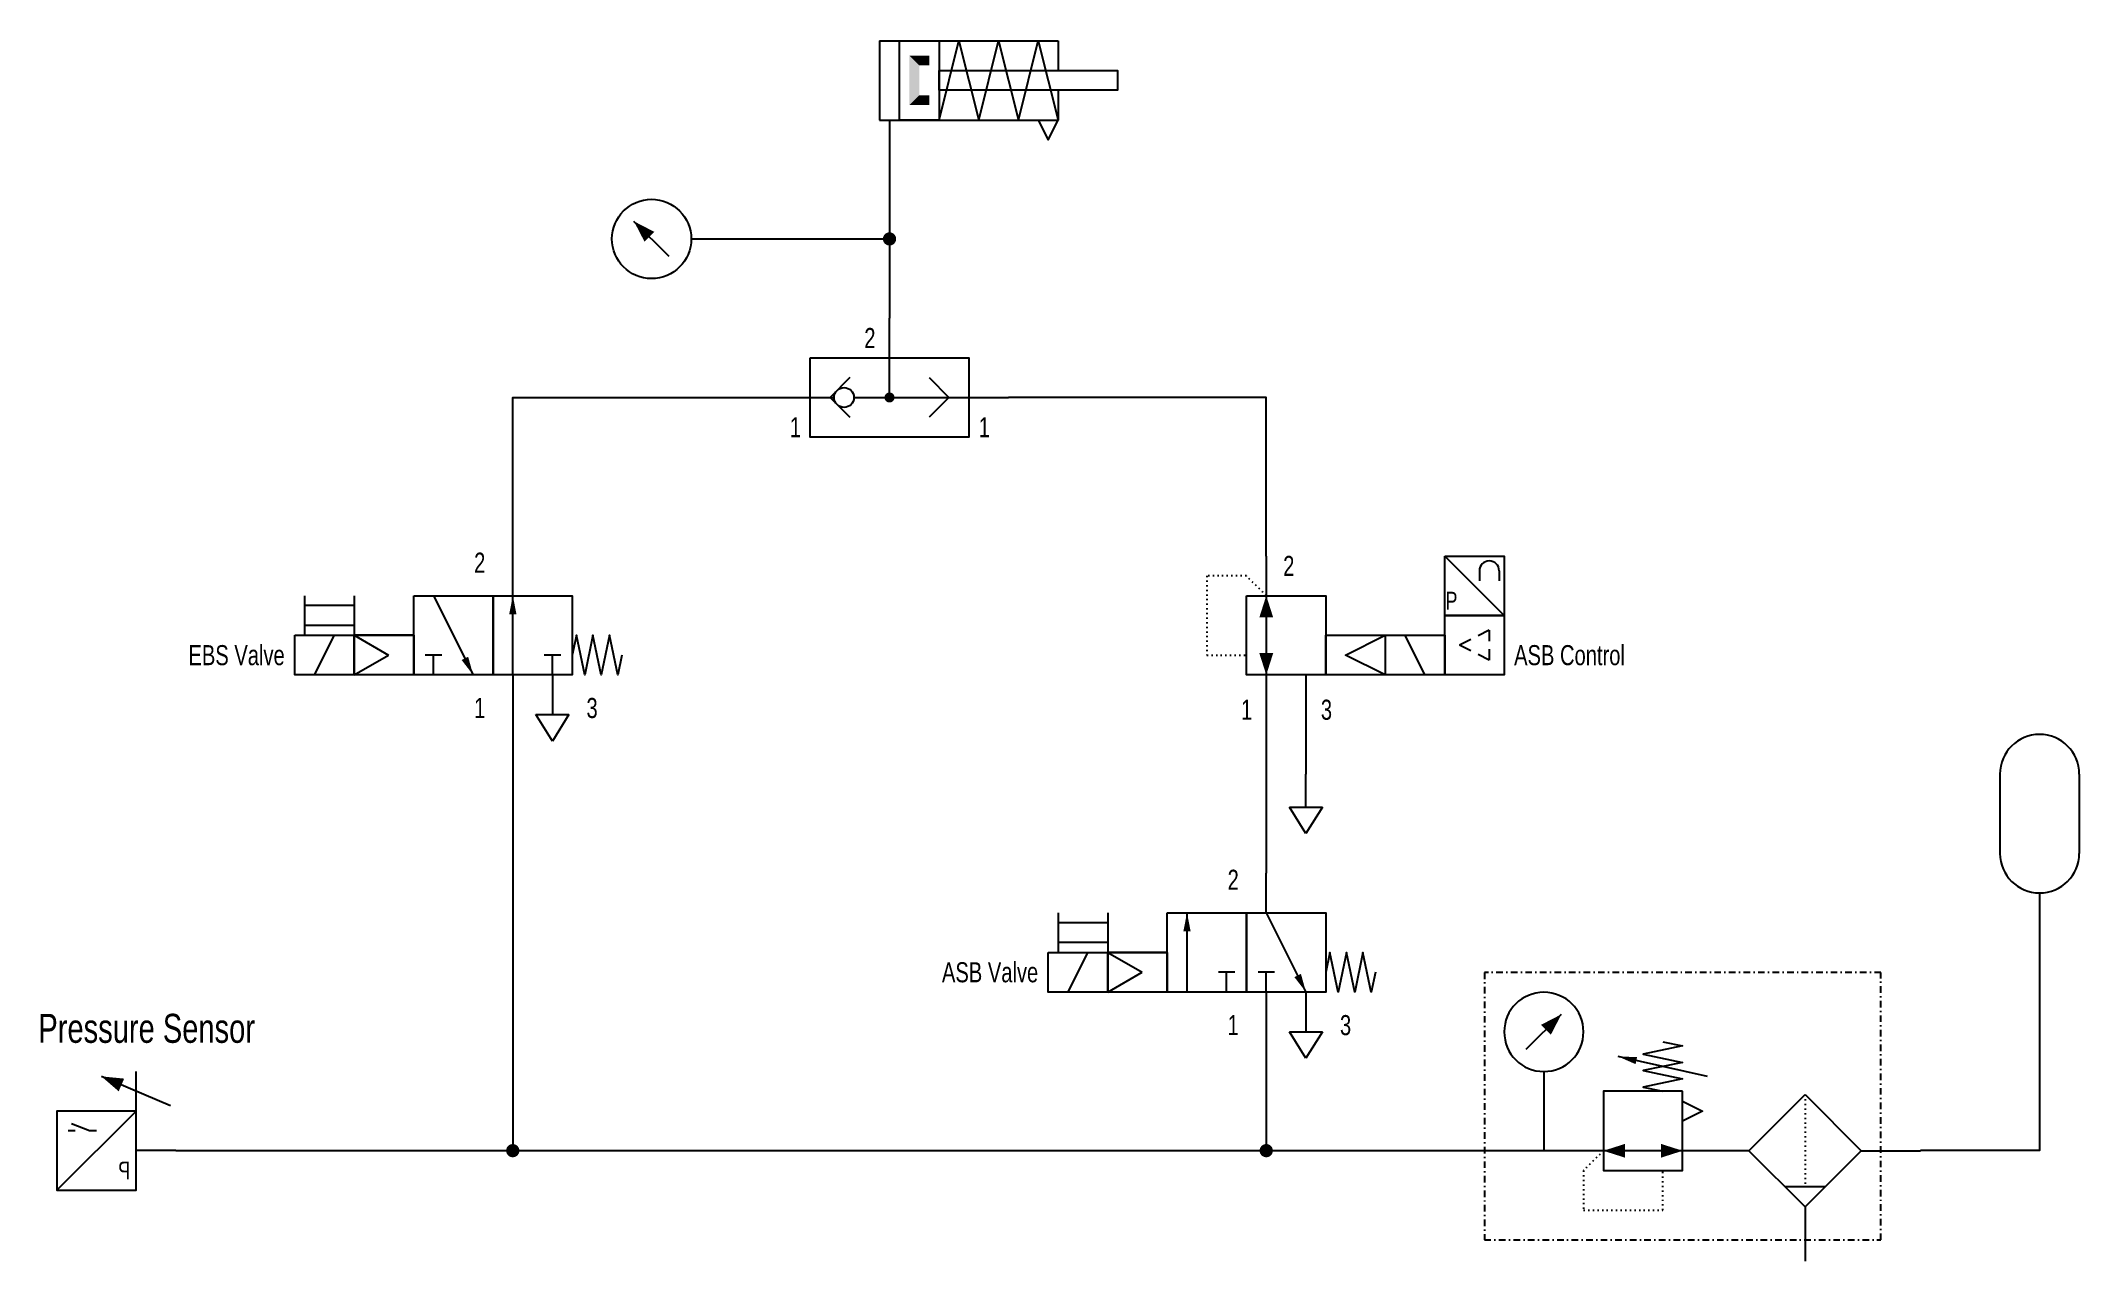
# Model space of a CAD drawing. Extents: x 69 to 224, y 2 to 94.
import ezdxf
from ezdxf.enums import TextEntityAlignment as Align

# ---------------------------------------------------------------- set-up
doc = ezdxf.new("R2010")
doc.units = 0
doc.linetypes.add('DASHDOT', pattern=[1, 0.5, -0.25, 0, -0.25])
doc.linetypes.add('DOT', pattern=[0.25, 0, -0.25])
doc.layers.add('1', color=7, linetype='CONTINUOUS')

# ---------------------------------------------------------------- blocks, each defined once
blk = doc.blocks.new('B25249_CONFCYL')
at = {"layer": '1'}
for p, q in [((-9, 4.5), (4.5, 4.5)), ((-9, 4.5), (-9, -1.5)), ((4.5, 4.5), (4.5, 2.25)), ((4.5, 0.75), (4.5, -1.5)), ((-9, -1.5), (4.5, -1.5)), ((-8.25, -1.5), (-8.25, -4.5))]:
    blk.add_line(p, q, dxfattribs=at)
for points in [[(-7.5, 4.5), (-4.5, 4.5), (-4.5, -1.5), (-7.5, -1.5), (-7.5, 4.5)], [(-4.5, -1.5), (-3, 4.5), (-1.5, -1.5), (0, 4.5), (1.5, -1.5), (3, 4.5), (4.5, -1.5)], [(-4.5, 2.25), (9, 2.25), (9, 0.75), (-4.5, 0.75), (-4.5, 2.25)], [(3, -1.5), (3.75, -3), (4.5, -1.5)]]:
    blk.add_lwpolyline(points, dxfattribs=at)
for points in [[(-6.75, 3.375), (-5.25, 3.375), (-6, 2.625)], [(-6.75, -0.375), (-6.75, 3.375), (-6, 2.625)], [(-5.25, 3.375), (-5.25, 2.625), (-6, 2.625)], [(-6, 2.625), (-6, 0.375), (-6.75, -0.375)], [(-6, 0.375), (-5.25, -0.375), (-6.75, -0.375)], [(-6, 0.375), (-5.25, 0.375), (-5.25, -0.375)]]:
    blk.add_solid(points, dxfattribs=at)
blk = doc.blocks.new('B25253')
at = {"layer": '1'}
for p, q in [((0, -1.5), (0, 4.5)), ((-9, -1.5), (-4.19, -1.5)), ((-2.69, -1.5), (9, -1.5))]:
    blk.add_line(p, q, dxfattribs=at)
for points in [[(-6, 1.5), (6, 1.5), (6, -4.5), (-6, -4.5), (-6, 1.5)], [(-3, 0), (-4.5, -1.5), (-3, -3)], [(3, 0), (4.5, -1.5), (3, -3)]]:
    blk.add_lwpolyline(points, dxfattribs=at)
at = {"layer": '1', "const_width": 0.375}
blk.add_lwpolyline([(-0.19, -1.5, 1), (0.19, -1.5, 1)], format="xyb", close=True, dxfattribs=at)
at = {"layer": '1'}
blk.add_circle((-3.44, -1.5), 0.75, dxfattribs=at)
blk = doc.blocks.new('B25256')
at = {"layer": '1', "width": 0.75}
blk.add_text('2', height=1.52, dxfattribs=at).set_placement((1.04, 0), align=Align.MIDDLE_RIGHT)
blk = doc.blocks.new('B25257')
at = {"layer": '1', "width": 0.75}
blk.add_text('1', height=1.52, dxfattribs=at).set_placement((-1.04, 0), align=Align.MIDDLE_LEFT)
blk = doc.blocks.new('B25258')
at = {"layer": '1', "width": 0.75}
blk.add_text('1', height=1.52, dxfattribs=at).set_placement((1.04, 0), align=Align.MIDDLE_RIGHT)
blk = doc.blocks.new('B25259')
at = {"layer": '1', "width": 0.75}
blk.add_text('2', height=1.52, dxfattribs=at).set_placement((0, 0), align=Align.MIDDLE_CENTER)
blk = doc.blocks.new('B25260')
at = {"layer": '1', "width": 0.75}
blk.add_text('1', height=1.52, dxfattribs=at).set_placement((0, 0), align=Align.MIDDLE_CENTER)
blk = doc.blocks.new('B25261')
at = {"layer": '1', "width": 0.75}
blk.add_text('3', height=1.52, dxfattribs=at).set_placement((0, 0), align=Align.MIDDLE_CENTER)
blk = doc.blocks.new('LCA1')
at = {"layer": '1', "color": 7}
blk.add_solid([(0, 0), (-1.4, -0.275), (-1.4, 0.275)], dxfattribs=at)
blk = doc.blocks.new('LCBP1')
at = {"layer": '1'}
blk.add_line((0, -0.625), (0, 0.625), dxfattribs=at)
blk = doc.blocks.new('B25263_CONFDV')
at = {"layer": '1'}
for p, q in [((4.125, 3), (4.125, 6)), ((-11.625, 3), (-11.625, 0)), ((-7.875, 2.25), (-11.625, 2.25)), ((-7.875, 3), (-7.875, 0)), ((-1.875, 3), (1.125, -3)), ((4.125, -3), (4.125, 3)), ((-7.875, 0.75), (-11.625, 0.75)), ((-10.875, -3), (-9.375, 0)), ((-3.375, 0), (-7.875, 0)), ((-7.875, 0), (-7.875, -3)), ((-7.875, 0), (-5.2769, -1.5)), ((-7.875, -3), (-5.2769, -1.5)), ((-1.875, -3), (-1.875, -1.5)), ((7.125, -3), (7.125, -1.5)), ((4.125, -3), (4.125, -6)), ((7.125, -3), (7.125, -6))]:
    blk.add_line(p, q, dxfattribs=at)
for points in [[(-3.375, 3), (2.625, 3), (2.625, -3), (-3.375, -3), (-3.375, 3)], [(2.625, 3), (8.625, 3), (8.625, -3), (2.625, -3), (2.625, 3)], [(-12.375, 0), (-7.875, 0), (-7.875, -3), (-12.375, -3), (-12.375, 0)], [(-7.875, 0), (-3.375, 0), (-3.375, -3), (-7.875, -3), (-7.875, 0)], [(12.375, -1.5), (12.0625, -3), (11.4375, 0), (10.8125, -3), (10.1875, 0), (9.5625, -3), (8.9375, 0), (8.625, -1.5)]]:
    blk.add_lwpolyline(points, dxfattribs=at)
for name, p, rotation in [('LCA1', (4.125, 3), 90), ('LCBP1', (-1.875, -1.5), 90), ('LCBP1', (7.125, -1.5), 90), ('LCA1', (1.125, -3), -63.434948822922)]:
    blk.add_blockref(name, p, dxfattribs=dict(at, rotation=rotation))
blk = doc.blocks.new('B25267')
at = {"layer": '1'}
for p, q in [((-1.25, 1), (1.25, 1)), ((0, -1), (-1.25, 1)), ((1.25, 1), (0, -1))]:
    blk.add_line(p, q, dxfattribs=at)
blk = doc.blocks.new('B25270')
at = {"layer": '1', "width": 0.75}
blk.add_text('2', height=1.52, dxfattribs=at).set_placement((0, 0), align=Align.MIDDLE_CENTER)
blk = doc.blocks.new('B25271')
at = {"layer": '1', "width": 0.75}
blk.add_text('1', height=1.52, dxfattribs=at).set_placement((0, 0), align=Align.MIDDLE_CENTER)
blk = doc.blocks.new('B25272')
at = {"layer": '1', "width": 0.75}
blk.add_text('3', height=1.52, dxfattribs=at).set_placement((0, 0), align=Align.MIDDLE_CENTER)
blk = doc.blocks.new('B25274_CONFDV')
at = {"layer": '1'}
for p, q in [((4.125, 3), (4.125, 6)), ((-11.625, 3), (-11.625, 0)), ((-7.875, 2.25), (-11.625, 2.25)), ((-7.875, 3), (-7.875, 0)), ((-1.875, -3), (-1.875, 3)), ((4.125, 3), (7.125, -3)), ((-7.875, 0.75), (-11.625, 0.75)), ((-10.875, -3), (-9.375, 0)), ((-3.375, 0), (-7.875, 0)), ((-7.875, 0), (-7.875, -3)), ((-7.875, 0), (-5.2769, -1.5)), ((-7.875, -3), (-5.2769, -1.5)), ((1.125, -3), (1.125, -1.5)), ((4.125, -3), (4.125, -1.5)), ((4.125, -3), (4.125, -6)), ((7.125, -3), (7.125, -6))]:
    blk.add_line(p, q, dxfattribs=at)
for points in [[(-3.375, 3), (2.625, 3), (2.625, -3), (-3.375, -3), (-3.375, 3)], [(2.625, 3), (8.625, 3), (8.625, -3), (2.625, -3), (2.625, 3)], [(-12.375, 0), (-7.875, 0), (-7.875, -3), (-12.375, -3), (-12.375, 0)], [(-7.875, 0), (-3.375, 0), (-3.375, -3), (-7.875, -3), (-7.875, 0)], [(12.375, -1.5), (12.0625, -3), (11.4375, 0), (10.8125, -3), (10.1875, 0), (9.5625, -3), (8.9375, 0), (8.625, -1.5)]]:
    blk.add_lwpolyline(points, dxfattribs=at)
for name, p, rotation in [('LCA1', (-1.875, 3), 90), ('LCBP1', (1.125, -1.5), 90), ('LCBP1', (4.125, -1.5), 90), ('LCA1', (7.125, -3), -63.434948822922)]:
    blk.add_blockref(name, p, dxfattribs=dict(at, rotation=rotation))
blk = doc.blocks.new('B25278')
at = {"layer": '1'}
for p, q in [((-1.25, 1), (1.25, 1)), ((0, -1), (-1.25, 1)), ((1.25, 1), (0, -1))]:
    blk.add_line(p, q, dxfattribs=at)
blk = doc.blocks.new('LCA2')
at = {"layer": '1', "color": 7}
blk.add_solid([(0, 0), (-1.65, -0.525), (-1.65, 0.525)], dxfattribs=at)
blk = doc.blocks.new('LCA2R')
at = {"layer": '1', "color": 7}
blk.add_solid([(0, 0), (1.65, -0.525), (1.65, 0.525)], dxfattribs=at)
blk = doc.blocks.new('B25281')
at = {"layer": '1'}
for p, q in [((-6.75, 6), (-6.75, 3)), ((6.75, 6), (11.25, 1.5)), ((9.38, 4.88), (9.38, 4.12)), ((10.88, 4.88), (10.88, 4.12)), ((-6.75, 3), (-6.75, -3)), ((5.25, -3), (3.75, 0)), ((10.12, 0.38), (9.27, -0.05)), ((10.12, 0.38), (10.12, -0.45)), ((8.73, -0.32), (7.88, -0.75)), ((8.73, -1.18), (7.88, -0.75)), ((10.12, -1.88), (9.27, -1.45)), ((10.12, -1.05), (10.12, -1.88)), ((-6.75, -3), (-6.75, -6)), ((-3.75, -3), (-3.75, -6))]:
    blk.add_line(p, q, dxfattribs=at)
for points in [[(6.75, 6), (11.25, 6), (11.25, 1.5), (6.75, 1.5), (6.75, 6)], [(-8.25, 3), (-2.25, 3), (-2.25, -3), (-8.25, -3), (-8.25, 3)], [(-2.25, 0), (6.75, 0), (6.75, -3), (-2.25, -3), (-2.25, 0)], [(2.25, 0), (2.25, -3), (-0.75, -1.5), (2.25, 0)], [(6.75, 1.5), (11.25, 1.5), (11.25, -3), (6.75, -3), (6.75, 1.5)]]:
    blk.add_lwpolyline(points, dxfattribs=at)
at = {"layer": '1', "linetype": 'DOT'}
blk.add_lwpolyline([(-6.75, 3), (-8.25, 4.5), (-11.25, 4.5), (-11.25, -1.5), (-8.25, -1.5)], dxfattribs=at)
at = {"layer": '1'}
blk.add_arc((10.12, 4.88), 0.75, 0, 180, dxfattribs=at)
at = {"layer": '1', "rotation": -90}
for name, p in [('LCA2R', (-6.75, 3)), ('LCA2', (-6.75, -3))]:
    blk.add_blockref(name, p, dxfattribs=at)
at = {"layer": '1', "width": 0.75}
blk.add_text('P', height=1.35, dxfattribs=at).set_placement((6.81, 2.62), align=Align.MIDDLE_LEFT)
blk = doc.blocks.new('B25284')
at = {"layer": '1', "width": 0.75}
blk.add_text('2', height=1.52, dxfattribs=at).set_placement((-1.04, 0), align=Align.MIDDLE_LEFT)
blk = doc.blocks.new('B25285')
at = {"layer": '1', "width": 0.75}
blk.add_text('3', height=1.52, dxfattribs=at).set_placement((-1.04, 0), align=Align.MIDDLE_LEFT)
blk = doc.blocks.new('B25286')
at = {"layer": '1', "width": 0.75}
blk.add_text('1', height=1.52, dxfattribs=at).set_placement((1.04, 0), align=Align.MIDDLE_RIGHT)
blk = doc.blocks.new('B25287')
at = {"layer": '1'}
for p, q in [((0, -0.25), (0, 2.25)), ((-1.25, -0.25), (1.25, -0.25)), ((0, -2.25), (-1.25, -0.25)), ((1.25, -0.25), (0, -2.25))]:
    blk.add_line(p, q, dxfattribs=at)
blk = doc.blocks.new('TRICON')
at = {"layer": '1', "const_width": 0.5}
blk.add_lwpolyline([(-0.25, 0, 1), (0.25, 0, 1)], format="xyb", close=True, dxfattribs=at)
blk = doc.blocks.new('B25292')
at = {"layer": '1'}
for p, q in [((-3, 4.5), (-3, -1.5)), ((3, 4.5), (3, -1.5)), ((0, -4.5), (0, -7.5))]:
    blk.add_line(p, q, dxfattribs=at)
for centre, start, end in [((0, 4.5), 0, 180), ((0, -1.5), 180, 0)]:
    blk.add_arc(centre, 3, start, end, dxfattribs=at)
blk = doc.blocks.new('B25298')
at = {"layer": '1'}
for p, q in [((11.83, 5.11), (9.17, 7.76)), ((-1.88, 3.06), (4.87, 4.56)), ((10.5, 3.43), (10.5, -2.57)), ((-13.5, -2.57), (-18, -2.57)), ((-5.01, -2.57), (0, -2.57)), ((0, -2.57), (6, -2.57)), ((6, -2.57), (18, -2.57)), ((-10.76, -5.31), (-7.76, -5.31)), ((-9.26, -6.81), (-9.26, -10.93))]:
    blk.add_line(p, q, dxfattribs=at)
at = {"layer": '1', "linetype": 'DOT'}
for p, q in [((-9.26, 1.68), (-9.26, -5.31)), ((1.5, -7.07), (1.5, -4.07))]:
    blk.add_line(p, q, dxfattribs=at)
at = {"layer": '1', "linetype": 'DASHDOT'}
blk.add_lwpolyline([(-15, 10.93), (15, 10.93), (15, -9.32), (-15, -9.32), (-15, 10.93)], dxfattribs=at)
at = {"layer": '1'}
for points in [[(1.5, 5.68), (0, 5.37), (3, 4.75), (0, 4.12), (3, 3.5), (0, 2.87), (3, 2.25), (1.5, 1.93)], [(-9.26, 1.68), (-13.5, -2.57), (-9.26, -6.81), (-5.01, -2.57), (-9.26, 1.68)], [(0, 1.93), (6, 1.93), (6, -4.07), (0, -4.07), (0, 1.93)], [(0, 1.18), (-1.5, 0.43), (0, -0.32)]]:
    blk.add_lwpolyline(points, dxfattribs=at)
at = {"layer": '1', "linetype": 'DOT'}
blk.add_lwpolyline([(6, -2.57), (7.5, -4.07), (7.5, -7.07), (1.5, -7.07)], dxfattribs=at)
at = {"layer": '1'}
blk.add_circle((10.5, 6.43), 3, dxfattribs=at)
for name, p, rotation in [('LCA2', (9.17, 7.76), 135), ('LCA1', (4.87, 4.56), 12.5288077091515)]:
    blk.add_blockref(name, p, dxfattribs=dict(at, rotation=rotation))
for name, p in [('LCA2R', (0, -2.57)), ('LCA2', (6, -2.57))]:
    blk.add_blockref(name, p, dxfattribs=at)
blk = doc.blocks.new('B25305')
at = {"layer": '1', "width": 0.75}
blk.add_text('EBS Valve', height=1.519, dxfattribs=at).set_placement((5.53, 0), align=Align.MIDDLE_RIGHT)
blk = doc.blocks.new('B25306')
at = {"layer": '1', "width": 0.75}
blk.add_text('ASB Valve', height=1.519, dxfattribs=at).set_placement((5.7, 0), align=Align.MIDDLE_RIGHT)
blk = doc.blocks.new('B25307')
at = {"layer": '1', "width": 0.75}
blk.add_text('ASB Control', height=1.5188, dxfattribs=at).set_placement((-6.8, 0), align=Align.MIDDLE_LEFT)
blk = doc.blocks.new('B25308')
at = {"layer": '1'}
for p, q in [((-4.12, 1.88), (1.12, 4.12)), ((-1.5, 1.5), (-1.5, 4.5)), ((4.5, -4.5), (-1.5, 1.5)), ((1.5, 0), (2.02, 0)), ((2.02, 0), (3.38, 0.53)), ((3.11, 0), (3.64, 0)), ((-4.5, -1.5), (-1.5, -1.5))]:
    blk.add_line(p, q, dxfattribs=at)
blk.add_lwpolyline([(-1.5, 1.5), (4.5, 1.5), (4.5, -4.5), (-1.5, -4.5), (-1.5, 1.5)], dxfattribs=at)
at = {"layer": '1', "rotation": 23.1985905136482}
blk.add_blockref('LCA2', (1.12, 4.12), dxfattribs=at)
at = {"layer": '1', "width": 0.75}
blk.add_text('P', height=1.35, dxfattribs=at).set_placement((-1.06, -3), align=Align.MIDDLE_LEFT)
blk = doc.blocks.new('B25312')
at = {"layer": '1', "width": 0.75}
blk.add_text('Pressure Sensor', height=2.1938, dxfattribs=at).set_placement((12.71, -1.37), align=Align.RIGHT)
blk = doc.blocks.new('B25315')
at = {"layer": '1'}
for p, q in [((0.58, -1.33), (-2.08, 1.33)), ((2.25, 0), (3.75, 0))]:
    blk.add_line(p, q, dxfattribs=at)
blk.add_circle((-0.75, 0), 3, dxfattribs=at)
at = {"layer": '1', "rotation": 135}
blk.add_blockref('LCA2', (-2.08, 1.33), dxfattribs=at)

msp = doc.modelspace()

# ---------------------------------------------------------------- linework, layer by layer
at = {"layer": '1'}
for points in [[(133.5, 84.87), (133.5, 78.87)], [(120, 78.87), (133.5, 78.87)], [(133.5, 78.87), (133.5, 72.87)], [(105, 54.87), (105, 66.87), (124.5, 66.87)], [(162, 54.87), (162, 66.87), (142.5, 66.87)], [(105, 42.87), (105, 9.87)], [(162, 42.87), (162, 30.87)], [(165, 42.87), (165, 38.37)], [(220.5, 26.37), (220.5, 9.87), (211.5, 9.87)], [(162, 18.87), (162, 9.87)], [(79.5, 9.87), (105, 9.87)], [(105, 9.87), (162, 9.87)], [(162, 9.87), (175.5, 9.87)]]:
    msp.add_lwpolyline(points, dxfattribs=at)

# ---------------------------------------------------------------- block references
for name, p in [('B25249_CONFCYL', (141.75, 89.37)), ('B25315', (116.25, 78.87)), ('TRICON', (133.5, 78.87)), ('B25253', (133.5, 68.37)), ('B25256', (131.4, 71.37)), ('B25258', (125.77, 64.62)), ('B25257', (141.29, 64.62)), ('B25263_CONFDV', (100.88, 48.87)), ('B25259', (102.5, 54.37)), ('B25281', (168.75, 48.87)), ('B25284', (164.32, 54.12)), ('B25305', (82.22, 47.37)), ('B25307', (187.55, 47.37)), ('B25260', (102.5, 43.37)), ('B25261', (111, 43.37)), ('B25286', (159.9, 43.24)), ('B25285', (167.17, 43.24)), ('B25267', (108, 41.87)), ('B25292', (220.5, 33.87)), ('B25287', (165, 36.12)), ('B25274_CONFDV', (157.88, 24.87)), ('B25270', (159.5, 30.37)), ('B25306', (139.05, 23.37)), ('B25312', (72.79, 19.4)), ('B25271', (159.5, 19.37)), ('B25272', (168, 19.37)), ('B25278', (165, 17.87)), ('TRICON', (105, 9.87)), ('TRICON', (162, 9.87))]:
    msp.add_blockref(name, p, dxfattribs=at)
at = {"layer": '1', "xscale": -1}
for name, p in [('B25298', (193.5, 12.43)), ('B25308', (75, 11.37))]:
    msp.add_blockref(name, p, dxfattribs=at)

doc.saveas('drawing.dxf')
